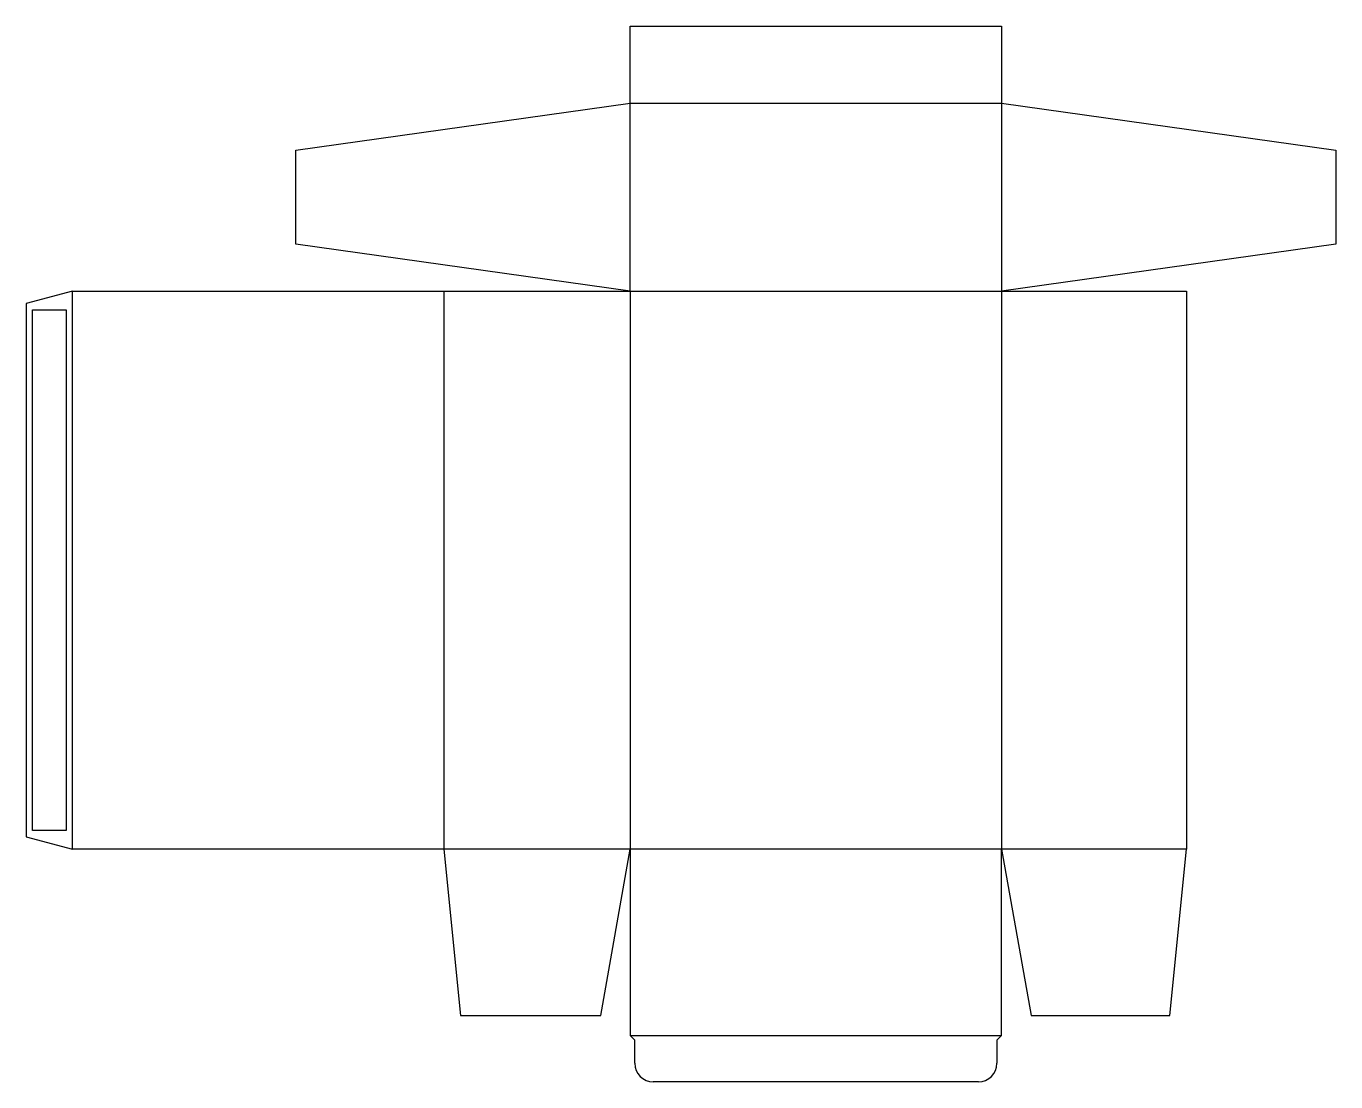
# Model space of a CAD drawing. Header units: millimetres. Extents: x 0 to 425, y 0 to 342.
import ezdxf

# ---------------------------------------------------------------- set-up
doc = ezdxf.new("R2010")
doc.units = ezdxf.units.MM
for name, color, linetype in [('CREASE', 5, 'CONTINUOUS'), ('CUT', 1, 'CONTINUOUS'), ('GLUE', 2, 'CONTINUOUS')]:
    doc.layers.add(name, color=color, linetype=linetype)

msp = doc.modelspace()

# ---------------------------------------------------------------- linework, layer by layer
at = {"layer": 'CREASE'}
for p, q in [((195.9, 256.35), (195.9, 317.25)), ((195.9, 317.25), (316.35, 317.25)), ((316.35, 317.25), (316.35, 256.35)), ((15, 75.45), (15, 256.35)), ((135.45, 256.35), (135.45, 75.45)), ((195.9, 256.35), (195.9, 75.45)), ((195.9, 256.35), (316.35, 256.35)), ((316.35, 256.35), (316.35, 75.45)), ((195.9, 75.45), (135.45, 75.45)), ((316.35, 75.45), (195.9, 75.45)), ((376.35, 75.45), (316.35, 75.45)), ((195.9, 15), (316.35, 15))]:
    msp.add_line(p, q, dxfattribs=at)
at = {"layer": 'CUT'}
for p, q in [((195.9, 342.25), (316.35, 342.25)), ((195.9, 317.25), (195.9, 342.25)), ((316.35, 342.25), (316.35, 317.25)), ((87.495, 302.025), (195.9, 317.25)), ((316.35, 317.25), (424.755, 302.025)), ((87.495, 271.575), (87.495, 302.025)), ((424.755, 302.025), (424.755, 271.575)), ((195.9, 256.35), (87.495, 271.575)), ((424.755, 271.575), (316.35, 256.35)), ((15, 256.35), (0, 252.331)), ((15, 256.35), (135.45, 256.35)), ((135.45, 256.35), (195.9, 256.35)), ((316.35, 256.35), (376.35, 256.35)), ((376.35, 256.35), (376.35, 75.45)), ((0, 252.331), (0, 79.469)), ((0, 79.469), (15, 75.45)), ((135.45, 75.45), (15, 75.45)), ((135.45, 75.45), (140.85, 21.45)), ((186.35, 21.45), (195.9, 75.45)), ((195.9, 75.45), (195.9, 15)), ((316.35, 15), (316.35, 75.45)), ((316.35, 75.45), (325.9, 21.45)), ((370.95, 21.45), (376.35, 75.45)), ((140.85, 21.45), (186.35, 21.45)), ((325.9, 21.45), (370.95, 21.45)), ((197.4, 13.5), (195.9, 15)), ((197.4, 6), (197.4, 13.5)), ((316.35, 15), (314.85, 13.5)), ((314.85, 13.5), (314.85, 6)), ((308.85, 0), (203.4, 0))]:
    msp.add_line(p, q, dxfattribs=at)
for centre, start, end in [((203.4, 6), 180, 270), ((308.85, 6), 270, 0)]:
    msp.add_arc(centre, 6, start, end, dxfattribs=at)
at = {"layer": 'GLUE'}
for p, q in [((2, 250.331), (13, 250.331)), ((2, 81.469), (2, 250.331)), ((13, 250.331), (13, 81.469)), ((13, 81.469), (2, 81.469))]:
    msp.add_line(p, q, dxfattribs=at)

doc.saveas('drawing.dxf')
